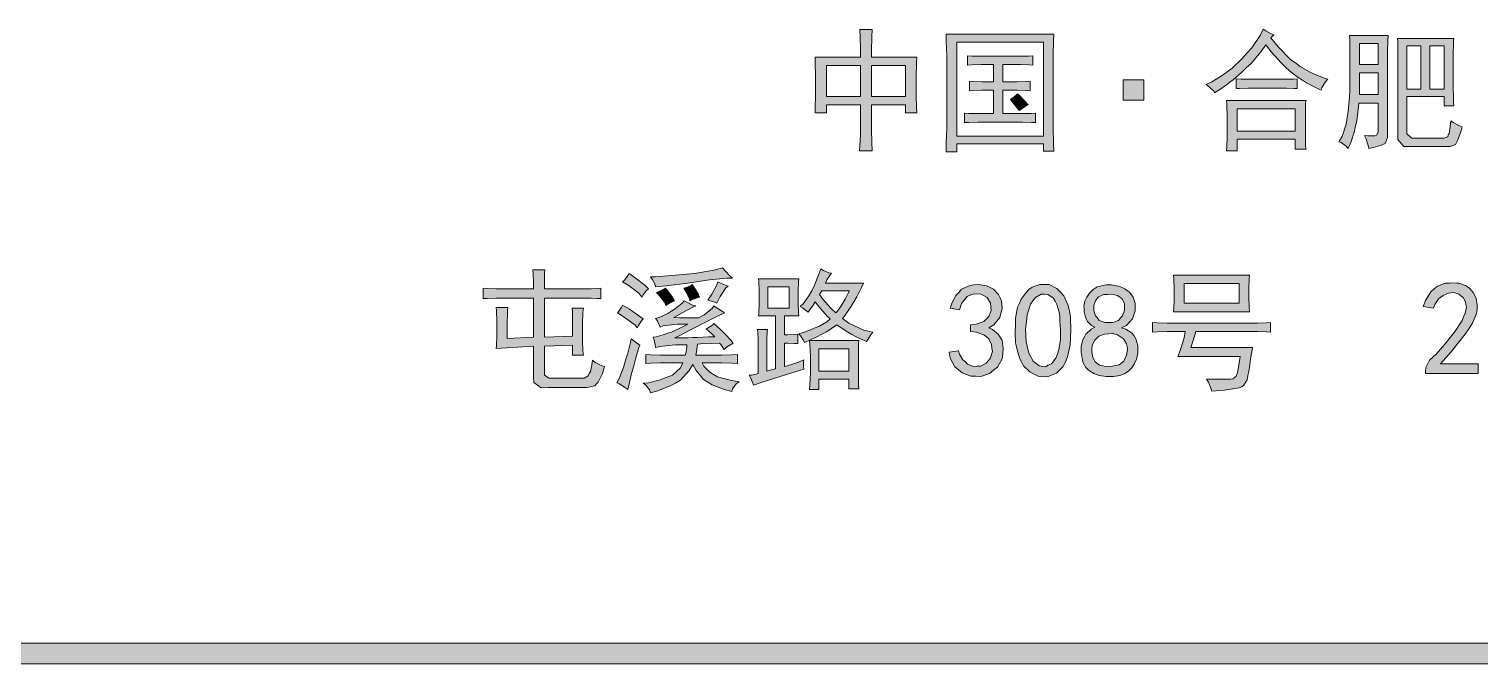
# Model space of a CAD drawing. Header units: millimetres. Extents: x 564 to 880, y 85 to 763.
# Drawn here: x 875.449 to 877.545, y 756.279 to 757.197 of the extents above; entities that cross this region are included whole.
import ezdxf

# ---------------------------------------------------------------- set-up
doc = ezdxf.new("R2010")
doc.units = ezdxf.units.MM

msp = doc.modelspace()

# ---------------------------------------------------------------- hatches: boundary and pattern name
h = msp.add_hatch(color=0)
h.paths.add_polyline_path([(876.6669, 757.1965), (876.6665, 757.1858), (876.6662, 757.1657), (876.6662, 757.1564), (876.7316, 757.1564), (876.7313, 757.1489), (876.7309, 757.1282), (876.7309, 757.1149), (876.7309, 757.102), (876.7313, 757.0827), (876.7316, 757.0763), (876.7152, 757.0763), (876.7152, 757.0877), (876.6662, 757.0877), (876.6662, 757.0552), (876.6662, 757.0509), (876.6665, 757.0337), (876.6669, 757.0212), (876.6486, 757.0212), (876.6493, 757.028), (876.6504, 757.0441), (876.6504, 757.053), (876.6504, 757.0877), (876.601, 757.0877), (876.601, 757.0763), (876.5846, 757.0763), (876.5849, 757.082), (876.5853, 757.1013), (876.5853, 757.1149), (876.5853, 757.1289), (876.5849, 757.1496), (876.5846, 757.1564), (876.6504, 757.1564), (876.6504, 757.1665), (876.6497, 757.1865), (876.6493, 757.1965)])
h.paths.add_polyline_path([(876.7152, 757.0999), (876.7152, 757.1443), (876.6662, 757.1443), (876.6662, 757.0999)])
h.paths.add_polyline_path([(876.6504, 757.0999), (876.6504, 757.1443), (876.601, 757.1443), (876.601, 757.0999)])
h = msp.add_hatch(color=0)
h.paths.add_polyline_path([(876.9295, 757.1897), (876.9291, 757.18), (876.9288, 757.1589), (876.9288, 757.1475), (876.9288, 757.0666), (876.9288, 757.0548), (876.9291, 757.0319), (876.9295, 757.0205), (876.9145, 757.0205), (876.9145, 757.0312), (876.7892, 757.0312), (876.7892, 757.0198), (876.7739, 757.0198), (876.7742, 757.0316), (876.7749, 757.0555), (876.7749, 757.0681), (876.7749, 757.1475), (876.7749, 757.1586), (876.7742, 757.1797), (876.7739, 757.1897)])
h.paths.add_polyline_path([(876.9145, 757.0423), (876.9145, 757.1783), (876.7892, 757.1783), (876.7892, 757.0423)])
h = msp.add_hatch(color=0)
h.dxf.hatch_style = 2
h.paths.add_polyline_path([(877.2433, 757.1843), (877.2544, 757.1711), (877.2719, 757.1529), (877.2787, 757.1482), (877.2855, 757.1432), (877.298, 757.1357), (877.3037, 757.1328), (877.3095, 757.1303), (877.3202, 757.126), (877.3256, 757.1246), (877.322, 757.1207), (877.317, 757.1128), (877.3159, 757.1088), (877.3084, 757.1121), (877.2948, 757.1196), (877.2887, 757.1232), (877.2826, 757.1271), (877.2705, 757.1364), (877.264, 757.1425), (877.2579, 757.1482), (877.2436, 757.1643), (877.2358, 757.1743), (877.2286, 757.1643), (877.2147, 757.1475), (877.2075, 757.141), (877.2007, 757.1343), (877.1885, 757.1239), (877.1839, 757.1203), (877.1789, 757.1164), (877.1678, 757.1088), (877.1617, 757.1049), (877.161, 757.1067), (877.1549, 757.1128), (877.1499, 757.1171), (877.1578, 757.121), (877.1728, 757.13), (877.1799, 757.1353), (877.1871, 757.1407), (877.2014, 757.1539), (877.2086, 757.1622), (877.2157, 757.17), (877.2275, 757.1876), (877.2322, 757.1972), (877.2361, 757.1944), (877.2436, 757.1904), (877.2472, 757.189)])
h = msp.add_hatch(color=0)
h.paths.add_polyline_path([(877.3785, 757.0434), (877.3832, 757.0427), (877.3907, 757.0427), (877.3932, 757.043), (877.3957, 757.0437), (877.3982, 757.048), (877.3982, 757.0523), (877.3982, 757.0899), (877.3703, 757.0899), (877.3692, 757.0809), (877.3671, 757.0645), (877.3656, 757.0573), (877.3642, 757.0498), (877.3588, 757.0334), (877.3549, 757.0244), (877.3517, 757.028), (877.3449, 757.033), (877.3413, 757.0341), (877.346, 757.0419), (877.352, 757.0595), (877.3535, 757.0688), (877.3549, 757.0784), (877.3567, 757.0981), (877.3571, 757.1088), (877.3571, 757.1196), (877.3574, 757.1418), (877.3574, 757.1532), (877.3574, 757.165), (877.3571, 757.1826), (877.3567, 757.1879), (877.4125, 757.1879), (877.4122, 757.1804), (877.4118, 757.1657), (877.4118, 757.1586), (877.4118, 757.047), (877.4118, 757.0402), (877.4082, 757.0319), (877.405, 757.0305), (877.4014, 757.0287), (877.3914, 757.0258), (877.3846, 757.0244), (877.3835, 757.0287), (877.3807, 757.0384)])
h.paths.add_polyline_path([(877.3982, 757.1028), (877.3982, 757.1339), (877.371, 757.1339), (877.371, 757.1028)])
h.paths.add_polyline_path([(877.3982, 757.1457), (877.3982, 757.1761), (877.371, 757.1761), (877.371, 757.1457)])
h = msp.add_hatch(color=0)
h.paths.add_polyline_path([(877.5073, 757.1836), (877.507, 757.18), (877.5066, 757.1571), (877.5066, 757.1375), (877.5066, 757.1178), (877.507, 757.0924), (877.5073, 757.0863), (877.4937, 757.0863), (877.4937, 757.0999), (877.4397, 757.0999), (877.4397, 757.0523), (877.4397, 757.0459), (877.4469, 757.0394), (877.454, 757.0394), (877.4894, 757.0394), (877.4934, 757.0394), (877.4987, 757.0416), (877.4995, 757.0441), (877.5005, 757.0462), (877.5023, 757.0563), (877.503, 757.0645), (877.5066, 757.062), (877.5148, 757.058), (877.5195, 757.0559), (877.517, 757.0473), (877.5127, 757.0359), (877.5113, 757.033), (877.5098, 757.0301), (877.502, 757.0273), (877.4955, 757.0273), (877.444, 757.0273), (877.4354, 757.0273), (877.4268, 757.0376), (877.4268, 757.0477), (877.4268, 757.1618), (877.4268, 757.1682), (877.4265, 757.179), (877.4261, 757.1836)])
h.paths.add_polyline_path([(877.4937, 757.1103), (877.4937, 757.1729), (877.4726, 757.1729), (877.4726, 757.1103)])
h.paths.add_polyline_path([(877.4597, 757.1103), (877.4597, 757.1729), (877.4397, 757.1729), (877.4397, 757.1103)])
h = msp.add_hatch(color=0)
h.dxf.hatch_style = 2
h.paths.add_polyline_path([(876.8751, 757.1579), (876.8808, 757.1579), (876.893, 757.1582), (876.8994, 757.1586), (876.8994, 757.145), (876.8937, 757.1453), (876.8816, 757.1457), (876.8751, 757.1457), (876.8561, 757.1457), (876.8561, 757.121), (876.8697, 757.121), (876.8765, 757.121), (876.8894, 757.1214), (876.8955, 757.1217), (876.8955, 757.1081), (876.8894, 757.1085), (876.8765, 757.1088), (876.8697, 757.1088), (876.8561, 757.1088), (876.8561, 757.0749), (876.8773, 757.0749), (876.8841, 757.0749), (876.8969, 757.0752), (876.903, 757.0756), (876.903, 757.062), (876.8973, 757.0623), (876.8844, 757.0627), (876.8773, 757.0627), (876.8261, 757.0627), (876.8197, 757.0627), (876.8068, 757.0623), (876.8003, 757.062), (876.8003, 757.0756), (876.8068, 757.0752), (876.8197, 757.0749), (876.8261, 757.0749), (876.8426, 757.0749), (876.8426, 757.1088), (876.8322, 757.1088), (876.8257, 757.1088), (876.8136, 757.1085), (876.8078, 757.1081), (876.8078, 757.1217), (876.8136, 757.1214), (876.8257, 757.121), (876.8322, 757.121), (876.8426, 757.121), (876.8426, 757.1457), (876.8315, 757.1457), (876.8247, 757.1457), (876.8114, 757.1453), (876.805, 757.145), (876.805, 757.1586), (876.8114, 757.1582), (876.8247, 757.1579), (876.8315, 757.1579)])
h = msp.add_hatch(color=0)
h.dxf.hatch_style = 2
h.paths.add_polyline_path([(877.0297, 757.1239), (877.0594, 757.1239), (877.0594, 757.0945), (877.0297, 757.0945)])
h = msp.add_hatch(color=0)
h.dxf.hatch_style = 2
h.paths.add_polyline_path([(877.2601, 757.1246), (877.2658, 757.1246), (877.2765, 757.1249), (877.2812, 757.1253), (877.2812, 757.111), (877.2762, 757.1114), (877.2658, 757.1117), (877.2608, 757.1117), (877.2186, 757.1117), (877.2104, 757.1117), (877.1978, 757.1114), (877.1928, 757.111), (877.1928, 757.1253), (877.2, 757.1249), (877.2129, 757.1246), (877.2186, 757.1246)])
h = msp.add_hatch(color=0)
h.dxf.hatch_style = 2
h.paths.add_polyline_path([(876.8773, 757.1035), (876.8794, 757.1017), (876.8869, 757.0938), (876.8926, 757.0877), (876.8887, 757.0856), (876.8823, 757.0813), (876.8798, 757.0795), (876.8787, 757.0809), (876.8723, 757.0888), (876.8669, 757.0953), (876.8697, 757.0974), (876.8751, 757.1017)])
h = msp.add_hatch(color=0)
h.paths.add_polyline_path([(877.2941, 757.0938), (877.2934, 757.0899), (877.293, 757.0727), (877.293, 757.0591), (877.293, 757.0455), (877.2934, 757.0276), (877.2941, 757.0237), (877.278, 757.0237), (877.278, 757.038), (877.1943, 757.038), (877.1943, 757.0212), (877.1792, 757.0212), (877.1796, 757.0258), (877.1799, 757.043), (877.1799, 757.0559), (877.1799, 757.0691), (877.1796, 757.0881), (877.1792, 757.0938)])
h.paths.add_polyline_path([(877.278, 757.0498), (877.278, 757.0817), (877.1943, 757.0817), (877.1943, 757.0498)])
h = msp.add_hatch(color=0)
h.dxf.hatch_style = 2
h.paths.add_polyline_path([(876.4651, 756.8369), (876.4565, 756.8369), (876.4322, 756.8348), (876.4164, 756.8323), (876.4007, 756.8301), (876.3696, 756.8262), (876.3542, 756.8248), (876.3531, 756.8287), (876.3495, 756.8359), (876.3467, 756.8391), (876.3538, 756.8391), (876.3774, 756.8409), (876.3939, 756.8423), (876.4103, 756.8437), (876.4386, 756.8487), (876.4508, 756.852), (876.4547, 756.8477), (876.4619, 756.8398)])
h = msp.add_hatch(color=0)
h.paths.add_polyline_path([(876.6086, 756.8444), (876.6064, 756.8419), (876.6018, 756.8348), (876.5996, 756.8301), (876.6547, 756.8301), (876.6519, 756.8237), (876.6451, 756.8101), (876.6408, 756.8029), (876.6361, 756.7958), (876.6282, 756.7836), (876.6243, 756.779), (876.6332, 756.7722), (876.6551, 756.7622), (876.6683, 756.7593), (876.6651, 756.7554), (876.6608, 756.7486), (876.659, 756.7457), (876.6547, 756.7475), (876.644, 756.7525), (876.6379, 756.7557), (876.6318, 756.7589), (876.6211, 756.7661), (876.6161, 756.7697), (876.6111, 756.7661), (876.6003, 756.7593), (876.5946, 756.7561), (876.5889, 756.7532), (876.576, 756.7471), (876.5692, 756.7443), (876.5678, 756.7475), (876.5638, 756.7539), (876.561, 756.7568), (876.566, 756.7582), (876.5771, 756.7618), (876.5835, 756.7647), (876.59, 756.7672), (876.6014, 756.774), (876.6064, 756.7783), (876.6025, 756.7818), (876.5917, 756.7944), (876.5846, 756.8029), (876.5817, 756.7983), (876.5767, 756.7908), (876.5746, 756.7879), (876.5724, 756.7901), (876.5667, 756.7944), (876.5631, 756.7961), (876.5674, 756.8001), (876.5756, 756.8115), (876.5799, 756.819), (876.5839, 756.8269), (876.5903, 756.8427), (876.5928, 756.8505), (876.5968, 756.848), (876.6046, 756.8448)])
h.paths.add_polyline_path([(876.591, 756.8137), (876.5957, 756.8069), (876.6075, 756.7936), (876.6146, 756.7872), (876.6168, 756.7893), (876.6222, 756.7969), (876.625, 756.8019), (876.6282, 756.8069), (876.6325, 756.8155), (876.6343, 756.8187), (876.5942, 756.8187)])
h = msp.add_hatch(color=0)
h.dxf.hatch_style = 2
h.paths.add_polyline_path([(876.1778, 756.8219), (876.1778, 756.8305), (876.1774, 756.8441), (876.1771, 756.8491), (876.1942, 756.8491), (876.1939, 756.8444), (876.1935, 756.8308), (876.1935, 756.8219), (876.2583, 756.8219), (876.2612, 756.8219), (876.2694, 756.8223), (876.2751, 756.8226), (876.2751, 756.8076), (876.2694, 756.8079), (876.2612, 756.8083), (876.2583, 756.8083), (876.1935, 756.8083), (876.1935, 756.7518), (876.2343, 756.7532), (876.2343, 756.7672), (876.234, 756.7876), (876.2336, 756.794), (876.2501, 756.794), (876.2493, 756.7879), (876.2486, 756.7704), (876.2486, 756.7593), (876.2486, 756.7478), (876.2493, 756.7314), (876.2501, 756.726), (876.2343, 756.726), (876.2343, 756.7403), (876.1935, 756.7389), (876.1935, 756.7017), (876.1935, 756.697), (876.2003, 756.6924), (876.2071, 756.6927), (876.2472, 756.6927), (876.2511, 756.6927), (876.2569, 756.696), (876.2583, 756.6992), (876.2601, 756.7024), (876.2622, 756.7121), (876.2629, 756.7185), (876.2669, 756.7153), (876.2755, 756.711), (876.2805, 756.7096), (876.2773, 756.6992), (876.2715, 756.6867), (876.269, 756.6842), (876.2665, 756.6817), (876.2547, 756.6791), (876.2458, 756.6791), (876.1996, 756.6791), (876.1889, 756.6788), (876.1781, 756.6863), (876.1778, 756.6942), (876.1778, 756.7389), (876.1241, 756.7357), (876.1245, 756.74), (876.1248, 756.7543), (876.1248, 756.7647), (876.1248, 756.775), (876.1245, 756.7901), (876.1241, 756.7947), (876.1406, 756.7947), (876.1402, 756.7901), (876.1399, 756.7679), (876.1399, 756.75), (876.1778, 756.7518), (876.1778, 756.8083), (876.1309, 756.8083), (876.1241, 756.8083), (876.1112, 756.8079), (876.1052, 756.8076), (876.1052, 756.8226), (876.1112, 756.8223), (876.1241, 756.8219), (876.1309, 756.8219)])
h = msp.add_hatch(color=0)
h.dxf.hatch_style = 2
h.paths.add_polyline_path([(876.3159, 756.8437), (876.3248, 756.8376), (876.3388, 756.8269), (876.3438, 756.8219), (876.3406, 756.8187), (876.3363, 756.813), (876.3345, 756.8097), (876.3298, 756.8155), (876.3159, 756.8262), (876.3066, 756.8316), (876.3098, 756.8348), (876.3141, 756.8409)])
h = msp.add_hatch(color=0)
h.dxf.hatch_style = 2
h.paths.add_polyline_path([(876.459, 756.8255), (876.4558, 756.823), (876.4476, 756.8105), (876.4425, 756.8008), (876.4397, 756.8022), (876.4332, 756.8044), (876.4297, 756.8051), (876.4354, 756.814), (876.4425, 756.8273), (876.444, 756.8316), (876.4479, 756.8298), (876.4554, 756.8269)])
h = msp.add_hatch(color=0)
h.paths.add_polyline_path([(876.5685, 756.7056), (876.5434, 756.6981), (876.5066, 756.6863), (876.4955, 756.6824), (876.4948, 756.6852), (876.4916, 756.6924), (876.4894, 756.6967), (876.493, 756.697), (876.4994, 756.6985), (876.5023, 756.6995), (876.5023, 756.7471), (876.5023, 756.75), (876.5019, 756.7582), (876.5016, 756.7629), (876.5159, 756.7629), (876.5155, 756.7596), (876.5148, 756.7496), (876.5148, 756.7432), (876.5148, 756.7028), (876.5177, 756.7035), (876.5241, 756.7053), (876.5277, 756.7063), (876.5277, 756.7825), (876.503, 756.7825), (876.5034, 756.7865), (876.5037, 756.7997), (876.5037, 756.809), (876.5037, 756.8187), (876.5034, 756.8323), (876.503, 756.8362), (876.561, 756.8362), (876.5606, 756.8319), (876.5603, 756.8183), (876.5603, 756.809), (876.5603, 756.8001), (876.5606, 756.7868), (876.561, 756.7825), (876.5406, 756.7825), (876.5406, 756.7554), (876.5452, 756.7554), (876.5545, 756.7557), (876.5595, 756.7561), (876.5595, 756.7425), (876.5545, 756.7428), (876.5452, 756.7432), (876.5406, 756.7432), (876.5406, 756.7096), (876.5442, 756.7103), (876.5581, 756.7149), (876.5685, 756.7192), (876.5681, 756.7164), (876.5681, 756.7096)])
h.paths.add_polyline_path([(876.5474, 756.794), (876.5474, 756.8248), (876.5166, 756.8248), (876.5166, 756.794)])
h = msp.add_hatch(color=0)
h.paths.add_polyline_path([(877.2121, 756.8416), (877.2118, 756.8359), (877.2114, 756.823), (877.2114, 756.8158), (877.2114, 756.8087), (877.2118, 756.7951), (877.2121, 756.7886), (877.1027, 756.7886), (877.103, 756.794), (877.1034, 756.8065), (877.1034, 756.8137), (877.1034, 756.8212), (877.103, 756.8351), (877.1027, 756.8416)])
h.paths.add_polyline_path([(877.1971, 756.8008), (877.1971, 756.8294), (877.118, 756.8294), (877.118, 756.8008)])
h = msp.add_hatch(color=0)
h.dxf.hatch_style = 2
h.paths.add_polyline_path([(877.4665, 756.7024), (877.4669, 756.7081), (877.4723, 756.7185), (877.4769, 756.7228), (877.4819, 756.7274), (877.4944, 756.7418), (877.502, 756.7514), (877.5095, 756.7607), (877.5195, 756.7757), (877.5216, 756.7811), (877.5238, 756.7865), (877.5256, 756.7954), (877.5249, 756.799), (877.5245, 756.8029), (877.5209, 756.809), (877.5177, 756.8115), (877.5148, 756.814), (877.5077, 756.8162), (877.5037, 756.8158), (877.4998, 756.8155), (877.4923, 756.8122), (877.4887, 756.8097), (877.4851, 756.8072), (877.4798, 756.799), (877.478, 756.794), (877.4633, 756.7961), (877.4665, 756.8047), (877.4744, 756.8176), (877.4791, 756.8215), (877.4837, 756.8255), (877.4948, 756.8298), (877.5012, 756.8301), (877.5048, 756.8305), (877.5116, 756.8301), (877.5148, 756.8298), (877.5177, 756.8291), (877.5241, 756.8266), (877.5274, 756.8244), (877.5306, 756.8223), (877.5356, 756.8162), (877.5377, 756.8119), (877.5399, 756.8079), (877.5413, 756.7979), (877.541, 756.7918), (877.5402, 756.7861), (877.5345, 756.7722), (877.5291, 756.7639), (877.5238, 756.7561), (877.5034, 756.7307), (877.4884, 756.7131), (877.5427, 756.7131), (877.5427, 756.6995), (877.4665, 756.6995)])
h = msp.add_hatch(color=0)
h.dxf.hatch_style = 2
h.paths.add_polyline_path([(876.3685, 756.8226), (876.3728, 756.8176), (876.3792, 756.8087), (876.3814, 756.8044), (876.3781, 756.8029), (876.3721, 756.7997), (876.3692, 756.7976), (876.3681, 756.8008), (876.3613, 756.8101), (876.3556, 756.8165), (876.3595, 756.818), (876.366, 756.8212)])
h = msp.add_hatch(color=0)
h.dxf.hatch_style = 2
h.paths.add_polyline_path([(876.4071, 756.828), (876.4111, 756.8223), (876.4164, 756.8133), (876.4175, 756.8097), (876.4143, 756.8087), (876.4075, 756.8062), (876.4039, 756.8044), (876.4032, 756.8072), (876.3989, 756.8162), (876.395, 756.8226), (876.3985, 756.8237), (876.4046, 756.8262)])
h = msp.add_hatch(color=0)
h.dxf.hatch_style = 2
h.paths.add_polyline_path([(876.7785, 756.73), (876.7917, 756.7321), (876.7935, 756.7271), (876.7982, 756.7189), (876.8018, 756.716), (876.805, 756.7128), (876.8136, 756.7096), (876.8186, 756.7099), (876.8239, 756.7099), (876.8318, 756.7142), (876.835, 756.7181), (876.8379, 756.7221), (876.8408, 756.731), (876.84, 756.736), (876.8397, 756.7414), (876.8358, 756.7493), (876.8322, 756.7521), (876.8286, 756.755), (876.8172, 756.7589), (876.8093, 756.76), (876.8093, 756.7697), (876.8172, 756.7704), (876.8286, 756.7747), (876.8322, 756.7783), (876.8358, 756.7815), (876.839, 756.7904), (876.8386, 756.7958), (876.8383, 756.8012), (876.8333, 756.8094), (876.829, 756.8115), (876.8243, 756.814), (876.8146, 756.8147), (876.8096, 756.813), (876.8046, 756.8108), (876.7964, 756.8004), (876.7935, 756.7915), (876.7799, 756.794), (876.7821, 756.8008), (876.7882, 756.8119), (876.7925, 756.8165), (876.7964, 756.8212), (876.8071, 756.8262), (876.8139, 756.8273), (876.8207, 756.828), (876.8325, 756.8262), (876.8375, 756.8237), (876.8426, 756.8212), (876.8497, 756.8137), (876.8519, 756.8087), (876.854, 756.8037), (876.8547, 756.7926), (876.8529, 756.7865), (876.8515, 756.7804), (876.8429, 756.7697), (876.8358, 756.7654), (876.8411, 756.7629), (876.849, 756.7561), (876.8519, 756.7518), (876.8547, 756.7471), (876.8565, 756.7353), (876.8558, 756.7278), (876.8547, 756.7206), (876.8483, 756.7085), (876.8426, 756.7042), (876.8368, 756.6995), (876.8239, 756.6952), (876.8168, 756.6956), (876.8096, 756.6956), (876.7971, 756.7003), (876.7917, 756.7045), (876.7867, 756.7088), (876.7799, 756.7214)])
h = msp.add_hatch(color=0)
h.paths.add_polyline_path([(876.874, 756.7693), (876.8744, 756.7793), (876.8773, 756.7951), (876.8798, 756.8012), (876.8823, 756.8069), (876.8894, 756.8165), (876.8937, 756.8205), (876.8984, 756.824), (876.9095, 756.828), (876.9159, 756.828), (876.9227, 756.828), (876.9341, 756.8223), (876.9392, 756.8169), (876.9438, 756.8115), (876.9502, 756.7976), (876.952, 756.7893), (876.9535, 756.7811), (876.9542, 756.7622), (876.9538, 756.7514), (876.9531, 756.7407), (876.9495, 756.7232), (876.9463, 756.7164), (876.9431, 756.7096), (876.9334, 756.6999), (876.927, 756.6974), (876.9206, 756.6945), (876.9077, 756.6952), (876.9012, 756.6985), (876.8948, 756.7017), (876.8858, 756.7103), (876.8833, 756.7153), (876.8805, 756.7206), (876.8769, 756.7317), (876.8758, 756.7378), (876.8744, 756.7435), (876.8737, 756.7593)])
h.paths.add_polyline_path([(876.8901, 756.774), (876.8887, 756.7636), (876.8898, 756.745), (876.8916, 756.7371), (876.8934, 756.7289), (876.8998, 756.7174), (876.9041, 756.7139), (876.9084, 756.7106), (876.9173, 756.7092), (876.9216, 756.7113), (876.9263, 756.7135), (876.9327, 756.7217), (876.9349, 756.7278), (876.937, 756.7342), (876.9392, 756.7478), (876.9392, 756.755), (876.9392, 756.7625), (876.9384, 756.7757), (876.9381, 756.7818), (876.9374, 756.7879), (876.9338, 756.799), (876.9313, 756.8037), (876.9284, 756.8087), (876.9209, 756.8137), (876.9159, 756.814), (876.9112, 756.814), (876.903, 756.8094), (876.8994, 756.8044), (876.8959, 756.7997), (876.8912, 756.7843)])
h = msp.add_hatch(color=0)
h.paths.add_polyline_path([(876.9692, 756.7342), (876.9692, 756.7389), (876.9714, 756.7478), (876.9739, 756.7521), (876.976, 756.7564), (876.9835, 756.7632), (876.9889, 756.7661), (876.9842, 756.7686), (876.9782, 756.7743), (876.9767, 756.7775), (876.9753, 756.7808), (876.9735, 756.7883), (876.9735, 756.7926), (876.9731, 756.7965), (876.9742, 756.8037), (876.9757, 756.8069), (876.9771, 756.8097), (876.981, 756.8155), (876.9835, 756.818), (876.9864, 756.8208), (876.9921, 756.8244), (876.9953, 756.8251), (876.9985, 756.8262), (877.0053, 756.8273), (877.0093, 756.8273), (877.0129, 756.8273), (877.0197, 756.8262), (877.0229, 756.8255), (877.0257, 756.8248), (877.0322, 756.8215), (877.0358, 756.819), (877.039, 756.8169), (877.044, 756.8097), (877.0454, 756.8051), (877.0469, 756.8008), (877.0469, 756.7901), (877.0451, 756.784), (877.0433, 756.7783), (877.0347, 756.7686), (877.0272, 756.7654), (877.0336, 756.7632), (877.0429, 756.7575), (877.0454, 756.7536), (877.0479, 756.7496), (877.0508, 756.74), (877.0508, 756.7342), (877.0508, 756.7285), (877.049, 756.7196), (877.0472, 756.7164), (877.0458, 756.7128), (877.0418, 756.7071), (877.0397, 756.7049), (877.0375, 756.7028), (877.0322, 756.6992), (877.0286, 756.6978), (877.025, 756.6963), (877.0157, 756.6952), (877.0104, 756.6952), (877.005, 756.6952), (876.9953, 756.6963), (876.9914, 756.6978), (876.9875, 756.6992), (876.981, 756.7031), (876.9782, 756.7056), (876.9757, 756.7081), (876.9721, 756.7146), (876.971, 756.7181), (876.9703, 756.7217), (876.9692, 756.73)])
h.paths.add_polyline_path([(876.9846, 756.735), (876.9846, 756.7307), (876.986, 756.7224), (876.9878, 756.7192), (876.9892, 756.716), (876.9957, 756.7113), (877.0003, 756.7106), (877.0046, 756.7096), (877.0143, 756.7099), (877.0189, 756.711), (877.024, 756.7121), (877.0307, 756.7174), (877.0325, 756.7214), (877.0347, 756.7257), (877.0358, 756.7339), (877.0354, 756.7382), (877.0347, 756.7421), (877.03, 756.7493), (877.0257, 756.7521), (877.0218, 756.755), (877.0125, 756.7575), (877.0079, 756.7568), (877.0028, 756.7564), (876.9946, 756.7532), (876.9914, 756.75), (876.9882, 756.7471), (876.985, 756.7396)])
h.paths.add_polyline_path([(876.9875, 756.794), (876.9875, 756.7901), (876.99, 756.7829), (876.9925, 756.7797), (876.9953, 756.7761), (877.0036, 756.7729), (877.0093, 756.7729), (877.015, 756.7729), (877.0232, 756.7761), (877.0261, 756.7797), (877.029, 756.7829), (877.0318, 756.7911), (877.0315, 756.7958), (877.0315, 756.8004), (877.0279, 756.8076), (877.0247, 756.8097), (877.0214, 756.8119), (877.0129, 756.814), (877.0075, 756.8137), (877.0018, 756.8133), (876.9943, 756.8101), (876.9918, 756.8072), (876.9896, 756.8044), (876.9875, 756.7976)])
h = msp.add_hatch(color=0)
h.dxf.hatch_style = 2
h.paths.add_polyline_path([(876.3066, 756.7983), (876.3166, 756.7922), (876.3313, 756.7818), (876.3363, 756.7783), (876.3334, 756.775), (876.3295, 756.7686), (876.3277, 756.7654), (876.3248, 756.769), (876.3105, 756.78), (876.2991, 756.7872), (876.3012, 756.7893), (876.3048, 756.7951)])
h = msp.add_hatch(color=0)
h.dxf.hatch_style = 2
h.paths.add_polyline_path([(876.3957, 756.8044), (876.3993, 756.8022), (876.4075, 756.7983), (876.4125, 756.7969), (876.4082, 756.7954), (876.3925, 756.7872), (876.3807, 756.7804), (876.3892, 756.78), (876.4071, 756.7797), (876.4161, 756.7797), (876.4243, 756.7843), (876.4358, 756.7933), (876.4386, 756.7969), (876.4418, 756.7947), (876.4493, 756.7897), (876.454, 756.7872), (876.4429, 756.7818), (876.4225, 756.7718), (876.4132, 756.7668), (876.4035, 756.7618), (876.3882, 756.7539), (876.3821, 756.7511), (876.3878, 756.7511), (876.4007, 756.7511), (876.4078, 756.7514), (876.415, 756.7514), (876.4307, 756.7521), (876.4397, 756.7525), (876.4365, 756.7557), (876.4304, 756.7614), (876.4275, 756.7636), (876.4307, 756.7657), (876.4365, 756.7693), (876.4386, 756.7715), (876.4422, 756.7682), (876.449, 756.7618), (876.4522, 756.7586), (876.4558, 756.755), (876.4629, 756.7475), (876.4665, 756.7432), (876.4637, 756.7418), (876.4569, 756.7375), (876.4533, 756.7342), (876.4515, 756.7371), (876.4483, 756.7414), (876.4465, 756.7432), (876.435, 756.7428), (876.4193, 756.7421), (876.4146, 756.7418), (876.4143, 756.7385), (876.4132, 756.7307), (876.4125, 756.726), (876.4433, 756.726), (876.4497, 756.726), (876.4644, 756.7264), (876.4726, 756.7267), (876.4726, 756.7139), (876.4647, 756.7142), (876.4501, 756.7146), (876.4433, 756.7146), (876.4214, 756.7146), (876.4239, 756.7099), (876.4325, 756.7013), (876.4379, 756.6981), (876.4436, 756.6945), (876.4622, 756.6895), (876.4751, 756.6874), (876.4708, 756.6842), (876.4654, 756.677), (876.4644, 756.6731), (876.4533, 756.6763), (876.4358, 756.6831), (876.4297, 756.6867), (876.4236, 756.6906), (876.4129, 756.7035), (876.4078, 756.7124), (876.4028, 756.7035), (876.3903, 756.6899), (876.3828, 756.6856), (876.3753, 756.6813), (876.3574, 756.6745), (876.3467, 756.6716), (876.3452, 756.6759), (876.3399, 756.6827), (876.3363, 756.6852), (876.3442, 756.6859), (876.361, 756.6902), (876.3696, 756.6935), (876.3785, 756.697), (876.3903, 756.7074), (876.3935, 756.7146), (876.3671, 756.7146), (876.3603, 756.7146), (876.3467, 756.7142), (876.3399, 756.7139), (876.3399, 756.7267), (876.3467, 756.7264), (876.3603, 756.726), (876.3671, 756.726), (876.3971, 756.726), (876.3982, 756.7303), (876.3993, 756.7378), (876.3996, 756.741), (876.3939, 756.741), (876.3832, 756.7407), (876.3781, 756.7403), (876.3728, 756.74), (876.361, 756.7382), (876.3542, 756.7367), (876.3538, 756.7407), (876.352, 756.7482), (876.3506, 756.7518), (876.3549, 756.7525), (876.3653, 756.7554), (876.3713, 756.7575), (876.3771, 756.7593), (876.3921, 756.7661), (876.401, 756.7704), (876.3853, 756.7704), (876.3653, 756.7682), (876.361, 756.7661), (876.3595, 756.7697), (876.3563, 756.7761), (876.3542, 756.779), (876.3603, 756.7808), (876.3721, 756.7861), (876.3778, 756.7897), (876.3832, 756.7933), (876.3925, 756.8008)])
h = msp.add_hatch(color=0)
h.dxf.hatch_style = 2
h.paths.add_polyline_path([(877.2168, 756.7722), (877.224, 756.7722), (877.2368, 756.7725), (877.2426, 756.7729), (877.2426, 756.7593), (877.2368, 756.7596), (877.224, 756.76), (877.2168, 756.76), (877.1345, 756.76), (877.1331, 756.7546), (877.1295, 756.7428), (877.1277, 756.7367), (877.2168, 756.7367), (877.2157, 756.7307), (877.2139, 756.7203), (877.2132, 756.7164), (877.2129, 756.7121), (877.2111, 756.702), (877.21, 756.6963), (877.2089, 756.6902), (877.2043, 756.6824), (877.2011, 756.6802), (877.1975, 756.6784), (877.176, 756.6752), (877.1578, 756.6738), (877.1563, 756.6781), (877.1528, 756.6867), (877.1503, 756.6913), (877.1638, 756.691), (877.181, 756.691), (877.1846, 756.6913), (877.1882, 756.6917), (877.1928, 756.6956), (877.1943, 756.6992), (877.1953, 756.7028), (877.1975, 756.7149), (877.1986, 756.7239), (877.1087, 756.7239), (877.1123, 756.7328), (877.1177, 756.7511), (877.1195, 756.76), (877.1012, 756.76), (877.0934, 756.76), (877.0787, 756.7596), (877.0719, 756.7593), (877.0719, 756.7729), (877.0787, 756.7725), (877.0934, 756.7722), (877.1012, 756.7722)])
h = msp.add_hatch(color=0)
h.dxf.hatch_style = 2
h.paths.add_polyline_path([(876.3316, 756.7403), (876.3302, 756.7371), (876.3256, 756.7221), (876.3227, 756.7106), (876.3195, 756.6992), (876.3155, 756.682), (876.3141, 756.6763), (876.3098, 756.6791), (876.3019, 756.6842), (876.2984, 756.6859), (876.3016, 756.692), (876.3077, 756.7081), (876.3109, 756.7185), (876.3141, 756.7285), (876.318, 756.7443), (876.3188, 756.7493), (876.3223, 756.7468), (876.3288, 756.7421)])
h = msp.add_hatch(color=0)
h.paths.add_polyline_path([(876.6479, 756.7471), (876.6476, 756.7421), (876.6472, 756.7249), (876.6472, 756.7124), (876.6472, 756.7003), (876.6476, 756.6827), (876.6479, 756.677), (876.6336, 756.677), (876.6336, 756.6913), (876.5903, 756.6913), (876.5903, 756.6763), (876.5767, 756.6763), (876.5771, 756.6827), (876.5778, 756.7006), (876.5778, 756.7124), (876.5778, 756.7246), (876.5771, 756.7418), (876.5767, 756.7471)])
h.paths.add_polyline_path([(876.6336, 756.7028), (876.6336, 756.735), (876.5903, 756.735), (876.5903, 756.7028)])
h = msp.add_hatch(color=0)
h.dxf.hatch_style = 2
h.paths.add_polyline_path([(878.8734, 756.3096), (878.8734, 756.2795), (875.3864, 756.2795), (875.3864, 756.3096)])

# ---------------------------------------------------------------- linework, layer by layer
at = {"color": 0, "lineweight": 0}
for points in [[(876.6669, 757.1965), (876.6665, 757.1858), (876.6662, 757.1657), (876.6662, 757.1564), (876.7316, 757.1564), (876.7313, 757.1489), (876.7309, 757.1282), (876.7309, 757.1149), (876.7309, 757.102), (876.7313, 757.0827), (876.7316, 757.0763), (876.7152, 757.0763), (876.7152, 757.0877), (876.6662, 757.0877), (876.6662, 757.0552), (876.6662, 757.0509), (876.6665, 757.0337), (876.6669, 757.0212), (876.6486, 757.0212), (876.6493, 757.028), (876.6504, 757.0441), (876.6504, 757.053), (876.6504, 757.0877), (876.601, 757.0877), (876.601, 757.0763), (876.5846, 757.0763), (876.5849, 757.082), (876.5853, 757.1013), (876.5853, 757.1149), (876.5853, 757.1289), (876.5849, 757.1496), (876.5846, 757.1564), (876.6504, 757.1564), (876.6504, 757.1665), (876.6497, 757.1865), (876.6493, 757.1965)], [(876.9295, 757.1897), (876.9291, 757.18), (876.9288, 757.1589), (876.9288, 757.1475), (876.9288, 757.0666), (876.9288, 757.0548), (876.9291, 757.0319), (876.9295, 757.0205), (876.9145, 757.0205), (876.9145, 757.0312), (876.7892, 757.0312), (876.7892, 757.0198), (876.7739, 757.0198), (876.7742, 757.0316), (876.7749, 757.0555), (876.7749, 757.0681), (876.7749, 757.1475), (876.7749, 757.1586), (876.7742, 757.1797), (876.7739, 757.1897)], [(877.2433, 757.1843), (877.2544, 757.1711), (877.2719, 757.1529), (877.2787, 757.1482), (877.2855, 757.1432), (877.298, 757.1357), (877.3037, 757.1328), (877.3095, 757.1303), (877.3202, 757.126), (877.3256, 757.1246), (877.322, 757.1207), (877.317, 757.1128), (877.3159, 757.1088), (877.3084, 757.1121), (877.2948, 757.1196), (877.2887, 757.1232), (877.2826, 757.1271), (877.2705, 757.1364), (877.264, 757.1425), (877.2579, 757.1482), (877.2436, 757.1643), (877.2358, 757.1743), (877.2286, 757.1643), (877.2147, 757.1475), (877.2075, 757.141), (877.2007, 757.1343), (877.1885, 757.1239), (877.1839, 757.1203), (877.1789, 757.1164), (877.1678, 757.1088), (877.1617, 757.1049), (877.161, 757.1067), (877.1549, 757.1128), (877.1499, 757.1171), (877.1578, 757.121), (877.1728, 757.13), (877.1799, 757.1353), (877.1871, 757.1407), (877.2014, 757.1539), (877.2086, 757.1622), (877.2157, 757.17), (877.2275, 757.1876), (877.2322, 757.1972), (877.2361, 757.1944), (877.2436, 757.1904), (877.2472, 757.189)], [(877.3785, 757.0434), (877.3832, 757.0427), (877.3907, 757.0427), (877.3932, 757.043), (877.3957, 757.0437), (877.3982, 757.048), (877.3982, 757.0523), (877.3982, 757.0899), (877.3703, 757.0899), (877.3692, 757.0809), (877.3671, 757.0645), (877.3656, 757.0573), (877.3642, 757.0498), (877.3588, 757.0334), (877.3549, 757.0244), (877.3517, 757.028), (877.3449, 757.033), (877.3413, 757.0341), (877.346, 757.0419), (877.352, 757.0595), (877.3535, 757.0688), (877.3549, 757.0784), (877.3567, 757.0981), (877.3571, 757.1088), (877.3571, 757.1196), (877.3574, 757.1418), (877.3574, 757.1532), (877.3574, 757.165), (877.3571, 757.1826), (877.3567, 757.1879), (877.4125, 757.1879), (877.4122, 757.1804), (877.4118, 757.1657), (877.4118, 757.1586), (877.4118, 757.047), (877.4118, 757.0402), (877.4082, 757.0319), (877.405, 757.0305), (877.4014, 757.0287), (877.3914, 757.0258), (877.3846, 757.0244), (877.3835, 757.0287), (877.3807, 757.0384)], [(876.9145, 757.0423), (876.9145, 757.1783), (876.7892, 757.1783), (876.7892, 757.0423)], [(877.3982, 757.1457), (877.3982, 757.1761), (877.371, 757.1761), (877.371, 757.1457)], [(877.5073, 757.1836), (877.507, 757.18), (877.5066, 757.1571), (877.5066, 757.1375), (877.5066, 757.1178), (877.507, 757.0924), (877.5073, 757.0863), (877.4937, 757.0863), (877.4937, 757.0999), (877.4397, 757.0999), (877.4397, 757.0523), (877.4397, 757.0459), (877.4469, 757.0394), (877.454, 757.0394), (877.4894, 757.0394), (877.4934, 757.0394), (877.4987, 757.0416), (877.4995, 757.0441), (877.5005, 757.0462), (877.5023, 757.0563), (877.503, 757.0645), (877.5066, 757.062), (877.5148, 757.058), (877.5195, 757.0559), (877.517, 757.0473), (877.5127, 757.0359), (877.5113, 757.033), (877.5098, 757.0301), (877.502, 757.0273), (877.4955, 757.0273), (877.444, 757.0273), (877.4354, 757.0273), (877.4268, 757.0376), (877.4268, 757.0477), (877.4268, 757.1618), (877.4268, 757.1682), (877.4265, 757.179), (877.4261, 757.1836)], [(877.4597, 757.1103), (877.4597, 757.1729), (877.4397, 757.1729), (877.4397, 757.1103)], [(877.4937, 757.1103), (877.4937, 757.1729), (877.4726, 757.1729), (877.4726, 757.1103)], [(876.6504, 757.0999), (876.6504, 757.1443), (876.601, 757.1443), (876.601, 757.0999)], [(876.7152, 757.0999), (876.7152, 757.1443), (876.6662, 757.1443), (876.6662, 757.0999)], [(876.8751, 757.1579), (876.8808, 757.1579), (876.893, 757.1582), (876.8994, 757.1586), (876.8994, 757.145), (876.8937, 757.1453), (876.8816, 757.1457), (876.8751, 757.1457), (876.8561, 757.1457), (876.8561, 757.121), (876.8697, 757.121), (876.8765, 757.121), (876.8894, 757.1214), (876.8955, 757.1217), (876.8955, 757.1081), (876.8894, 757.1085), (876.8765, 757.1088), (876.8697, 757.1088), (876.8561, 757.1088), (876.8561, 757.0749), (876.8773, 757.0749), (876.8841, 757.0749), (876.8969, 757.0752), (876.903, 757.0756), (876.903, 757.062), (876.8973, 757.0623), (876.8844, 757.0627), (876.8773, 757.0627), (876.8261, 757.0627), (876.8197, 757.0627), (876.8068, 757.0623), (876.8003, 757.062), (876.8003, 757.0756), (876.8068, 757.0752), (876.8197, 757.0749), (876.8261, 757.0749), (876.8426, 757.0749), (876.8426, 757.1088), (876.8322, 757.1088), (876.8257, 757.1088), (876.8136, 757.1085), (876.8078, 757.1081), (876.8078, 757.1217), (876.8136, 757.1214), (876.8257, 757.121), (876.8322, 757.121), (876.8426, 757.121), (876.8426, 757.1457), (876.8315, 757.1457), (876.8247, 757.1457), (876.8114, 757.1453), (876.805, 757.145), (876.805, 757.1586), (876.8114, 757.1582), (876.8247, 757.1579), (876.8315, 757.1579)], [(877.0297, 757.1239), (877.0594, 757.1239), (877.0594, 757.0945), (877.0297, 757.0945)], [(877.2601, 757.1246), (877.2658, 757.1246), (877.2765, 757.1249), (877.2812, 757.1253), (877.2812, 757.111), (877.2762, 757.1114), (877.2658, 757.1117), (877.2608, 757.1117), (877.2186, 757.1117), (877.2104, 757.1117), (877.1978, 757.1114), (877.1928, 757.111), (877.1928, 757.1253), (877.2, 757.1249), (877.2129, 757.1246), (877.2186, 757.1246)], [(877.3982, 757.1028), (877.3982, 757.1339), (877.371, 757.1339), (877.371, 757.1028)], [(876.8773, 757.1035), (876.8794, 757.1017), (876.8869, 757.0938), (876.8926, 757.0877), (876.8887, 757.0856), (876.8823, 757.0813), (876.8798, 757.0795), (876.8787, 757.0809), (876.8723, 757.0888), (876.8669, 757.0953), (876.8697, 757.0974), (876.8751, 757.1017)], [(877.2941, 757.0938), (877.2934, 757.0899), (877.293, 757.0727), (877.293, 757.0591), (877.293, 757.0455), (877.2934, 757.0276), (877.2941, 757.0237), (877.278, 757.0237), (877.278, 757.038), (877.1943, 757.038), (877.1943, 757.0212), (877.1792, 757.0212), (877.1796, 757.0258), (877.1799, 757.043), (877.1799, 757.0559), (877.1799, 757.0691), (877.1796, 757.0881), (877.1792, 757.0938)], [(877.278, 757.0498), (877.278, 757.0817), (877.1943, 757.0817), (877.1943, 757.0498)], [(876.4651, 756.8369), (876.4565, 756.8369), (876.4322, 756.8348), (876.4164, 756.8323), (876.4007, 756.8301), (876.3696, 756.8262), (876.3542, 756.8248), (876.3531, 756.8287), (876.3495, 756.8359), (876.3467, 756.8391), (876.3538, 756.8391), (876.3774, 756.8409), (876.3939, 756.8423), (876.4103, 756.8437), (876.4386, 756.8487), (876.4508, 756.852), (876.4547, 756.8477), (876.4619, 756.8398)], [(876.6086, 756.8444), (876.6064, 756.8419), (876.6018, 756.8348), (876.5996, 756.8301), (876.6547, 756.8301), (876.6519, 756.8237), (876.6451, 756.8101), (876.6408, 756.8029), (876.6361, 756.7958), (876.6282, 756.7836), (876.6243, 756.779), (876.6332, 756.7722), (876.6551, 756.7622), (876.6683, 756.7593), (876.6651, 756.7554), (876.6608, 756.7486), (876.659, 756.7457), (876.6547, 756.7475), (876.644, 756.7525), (876.6379, 756.7557), (876.6318, 756.7589), (876.6211, 756.7661), (876.6161, 756.7697), (876.6111, 756.7661), (876.6003, 756.7593), (876.5946, 756.7561), (876.5889, 756.7532), (876.576, 756.7471), (876.5692, 756.7443), (876.5678, 756.7475), (876.5638, 756.7539), (876.561, 756.7568), (876.566, 756.7582), (876.5771, 756.7618), (876.5835, 756.7647), (876.59, 756.7672), (876.6014, 756.774), (876.6064, 756.7783), (876.6025, 756.7818), (876.5917, 756.7944), (876.5846, 756.8029), (876.5817, 756.7983), (876.5767, 756.7908), (876.5746, 756.7879), (876.5724, 756.7901), (876.5667, 756.7944), (876.5631, 756.7961), (876.5674, 756.8001), (876.5756, 756.8115), (876.5799, 756.819), (876.5839, 756.8269), (876.5903, 756.8427), (876.5928, 756.8505), (876.5968, 756.848), (876.6046, 756.8448)], [(876.1778, 756.8219), (876.1778, 756.8305), (876.1774, 756.8441), (876.1771, 756.8491), (876.1942, 756.8491), (876.1939, 756.8444), (876.1935, 756.8308), (876.1935, 756.8219), (876.2583, 756.8219), (876.2612, 756.8219), (876.2694, 756.8223), (876.2751, 756.8226), (876.2751, 756.8076), (876.2694, 756.8079), (876.2612, 756.8083), (876.2583, 756.8083), (876.1935, 756.8083), (876.1935, 756.7518), (876.2343, 756.7532), (876.2343, 756.7672), (876.234, 756.7876), (876.2336, 756.794), (876.2501, 756.794), (876.2493, 756.7879), (876.2486, 756.7704), (876.2486, 756.7593), (876.2486, 756.7478), (876.2493, 756.7314), (876.2501, 756.726), (876.2343, 756.726), (876.2343, 756.7403), (876.1935, 756.7389), (876.1935, 756.7017), (876.1935, 756.697), (876.2003, 756.6924), (876.2071, 756.6927), (876.2472, 756.6927), (876.2511, 756.6927), (876.2569, 756.696), (876.2583, 756.6992), (876.2601, 756.7024), (876.2622, 756.7121), (876.2629, 756.7185), (876.2669, 756.7153), (876.2755, 756.711), (876.2805, 756.7096), (876.2773, 756.6992), (876.2715, 756.6867), (876.269, 756.6842), (876.2665, 756.6817), (876.2547, 756.6791), (876.2458, 756.6791), (876.1996, 756.6791), (876.1889, 756.6788), (876.1781, 756.6863), (876.1778, 756.6942), (876.1778, 756.7389), (876.1241, 756.7357), (876.1245, 756.74), (876.1248, 756.7543), (876.1248, 756.7647), (876.1248, 756.775), (876.1245, 756.7901), (876.1241, 756.7947), (876.1406, 756.7947), (876.1402, 756.7901), (876.1399, 756.7679), (876.1399, 756.75), (876.1778, 756.7518), (876.1778, 756.8083), (876.1309, 756.8083), (876.1241, 756.8083), (876.1112, 756.8079), (876.1052, 756.8076), (876.1052, 756.8226), (876.1112, 756.8223), (876.1241, 756.8219), (876.1309, 756.8219)], [(876.3159, 756.8437), (876.3248, 756.8376), (876.3388, 756.8269), (876.3438, 756.8219), (876.3406, 756.8187), (876.3363, 756.813), (876.3345, 756.8097), (876.3298, 756.8155), (876.3159, 756.8262), (876.3066, 756.8316), (876.3098, 756.8348), (876.3141, 756.8409)], [(876.459, 756.8255), (876.4558, 756.823), (876.4476, 756.8105), (876.4425, 756.8008), (876.4397, 756.8022), (876.4332, 756.8044), (876.4297, 756.8051), (876.4354, 756.814), (876.4425, 756.8273), (876.444, 756.8316), (876.4479, 756.8298), (876.4554, 756.8269)], [(876.5685, 756.7056), (876.5434, 756.6981), (876.5066, 756.6863), (876.4955, 756.6824), (876.4948, 756.6852), (876.4916, 756.6924), (876.4894, 756.6967), (876.493, 756.697), (876.4994, 756.6985), (876.5023, 756.6995), (876.5023, 756.7471), (876.5023, 756.75), (876.5019, 756.7582), (876.5016, 756.7629), (876.5159, 756.7629), (876.5155, 756.7596), (876.5148, 756.7496), (876.5148, 756.7432), (876.5148, 756.7028), (876.5177, 756.7035), (876.5241, 756.7053), (876.5277, 756.7063), (876.5277, 756.7825), (876.503, 756.7825), (876.5034, 756.7865), (876.5037, 756.7997), (876.5037, 756.809), (876.5037, 756.8187), (876.5034, 756.8323), (876.503, 756.8362), (876.561, 756.8362), (876.5606, 756.8319), (876.5603, 756.8183), (876.5603, 756.809), (876.5603, 756.8001), (876.5606, 756.7868), (876.561, 756.7825), (876.5406, 756.7825), (876.5406, 756.7554), (876.5452, 756.7554), (876.5545, 756.7557), (876.5595, 756.7561), (876.5595, 756.7425), (876.5545, 756.7428), (876.5452, 756.7432), (876.5406, 756.7432), (876.5406, 756.7096), (876.5442, 756.7103), (876.5581, 756.7149), (876.5685, 756.7192), (876.5681, 756.7164), (876.5681, 756.7096)], [(877.2121, 756.8416), (877.2118, 756.8359), (877.2114, 756.823), (877.2114, 756.8158), (877.2114, 756.8087), (877.2118, 756.7951), (877.2121, 756.7886), (877.1027, 756.7886), (877.103, 756.794), (877.1034, 756.8065), (877.1034, 756.8137), (877.1034, 756.8212), (877.103, 756.8351), (877.1027, 756.8416)], [(877.1971, 756.8008), (877.1971, 756.8294), (877.118, 756.8294), (877.118, 756.8008)], [(877.4665, 756.7024), (877.4669, 756.7081), (877.4723, 756.7185), (877.4769, 756.7228), (877.4819, 756.7274), (877.4944, 756.7418), (877.502, 756.7514), (877.5095, 756.7607), (877.5195, 756.7757), (877.5216, 756.7811), (877.5238, 756.7865), (877.5256, 756.7954), (877.5249, 756.799), (877.5245, 756.8029), (877.5209, 756.809), (877.5177, 756.8115), (877.5148, 756.814), (877.5077, 756.8162), (877.5037, 756.8158), (877.4998, 756.8155), (877.4923, 756.8122), (877.4887, 756.8097), (877.4851, 756.8072), (877.4798, 756.799), (877.478, 756.794), (877.4633, 756.7961), (877.4665, 756.8047), (877.4744, 756.8176), (877.4791, 756.8215), (877.4837, 756.8255), (877.4948, 756.8298), (877.5012, 756.8301), (877.5048, 756.8305), (877.5116, 756.8301), (877.5148, 756.8298), (877.5177, 756.8291), (877.5241, 756.8266), (877.5274, 756.8244), (877.5306, 756.8223), (877.5356, 756.8162), (877.5377, 756.8119), (877.5399, 756.8079), (877.5413, 756.7979), (877.541, 756.7918), (877.5402, 756.7861), (877.5345, 756.7722), (877.5291, 756.7639), (877.5238, 756.7561), (877.5034, 756.7307), (877.4884, 756.7131), (877.5427, 756.7131), (877.5427, 756.6995), (877.4665, 756.6995)], [(876.3685, 756.8226), (876.3728, 756.8176), (876.3792, 756.8087), (876.3814, 756.8044), (876.3781, 756.8029), (876.3721, 756.7997), (876.3692, 756.7976), (876.3681, 756.8008), (876.3613, 756.8101), (876.3556, 756.8165), (876.3595, 756.818), (876.366, 756.8212)], [(876.4071, 756.828), (876.4111, 756.8223), (876.4164, 756.8133), (876.4175, 756.8097), (876.4143, 756.8087), (876.4075, 756.8062), (876.4039, 756.8044), (876.4032, 756.8072), (876.3989, 756.8162), (876.395, 756.8226), (876.3985, 756.8237), (876.4046, 756.8262)], [(876.5474, 756.794), (876.5474, 756.8248), (876.5166, 756.8248), (876.5166, 756.794)], [(876.591, 756.8137), (876.5957, 756.8069), (876.6075, 756.7936), (876.6146, 756.7872), (876.6168, 756.7893), (876.6222, 756.7969), (876.625, 756.8019), (876.6282, 756.8069), (876.6325, 756.8155), (876.6343, 756.8187), (876.5942, 756.8187)], [(876.7785, 756.73), (876.7917, 756.7321), (876.7935, 756.7271), (876.7982, 756.7189), (876.8018, 756.716), (876.805, 756.7128), (876.8136, 756.7096), (876.8186, 756.7099), (876.8239, 756.7099), (876.8318, 756.7142), (876.835, 756.7181), (876.8379, 756.7221), (876.8408, 756.731), (876.84, 756.736), (876.8397, 756.7414), (876.8358, 756.7493), (876.8322, 756.7521), (876.8286, 756.755), (876.8172, 756.7589), (876.8093, 756.76), (876.8093, 756.7697), (876.8172, 756.7704), (876.8286, 756.7747), (876.8322, 756.7783), (876.8358, 756.7815), (876.839, 756.7904), (876.8386, 756.7958), (876.8383, 756.8012), (876.8333, 756.8094), (876.829, 756.8115), (876.8243, 756.814), (876.8146, 756.8147), (876.8096, 756.813), (876.8046, 756.8108), (876.7964, 756.8004), (876.7935, 756.7915), (876.7799, 756.794), (876.7821, 756.8008), (876.7882, 756.8119), (876.7925, 756.8165), (876.7964, 756.8212), (876.8071, 756.8262), (876.8139, 756.8273), (876.8207, 756.828), (876.8325, 756.8262), (876.8375, 756.8237), (876.8426, 756.8212), (876.8497, 756.8137), (876.8519, 756.8087), (876.854, 756.8037), (876.8547, 756.7926), (876.8529, 756.7865), (876.8515, 756.7804), (876.8429, 756.7697), (876.8358, 756.7654), (876.8411, 756.7629), (876.849, 756.7561), (876.8519, 756.7518), (876.8547, 756.7471), (876.8565, 756.7353), (876.8558, 756.7278), (876.8547, 756.7206), (876.8483, 756.7085), (876.8426, 756.7042), (876.8368, 756.6995), (876.8239, 756.6952), (876.8168, 756.6956), (876.8096, 756.6956), (876.7971, 756.7003), (876.7917, 756.7045), (876.7867, 756.7088), (876.7799, 756.7214)], [(876.874, 756.7693), (876.8744, 756.7793), (876.8773, 756.7951), (876.8798, 756.8012), (876.8823, 756.8069), (876.8894, 756.8165), (876.8937, 756.8205), (876.8984, 756.824), (876.9095, 756.828), (876.9159, 756.828), (876.9227, 756.828), (876.9341, 756.8223), (876.9392, 756.8169), (876.9438, 756.8115), (876.9502, 756.7976), (876.952, 756.7893), (876.9535, 756.7811), (876.9542, 756.7622), (876.9538, 756.7514), (876.9531, 756.7407), (876.9495, 756.7232), (876.9463, 756.7164), (876.9431, 756.7096), (876.9334, 756.6999), (876.927, 756.6974), (876.9206, 756.6945), (876.9077, 756.6952), (876.9012, 756.6985), (876.8948, 756.7017), (876.8858, 756.7103), (876.8833, 756.7153), (876.8805, 756.7206), (876.8769, 756.7317), (876.8758, 756.7378), (876.8744, 756.7435), (876.8737, 756.7593)], [(876.8901, 756.774), (876.8887, 756.7636), (876.8898, 756.745), (876.8916, 756.7371), (876.8934, 756.7289), (876.8998, 756.7174), (876.9041, 756.7139), (876.9084, 756.7106), (876.9173, 756.7092), (876.9216, 756.7113), (876.9263, 756.7135), (876.9327, 756.7217), (876.9349, 756.7278), (876.937, 756.7342), (876.9392, 756.7478), (876.9392, 756.755), (876.9392, 756.7625), (876.9384, 756.7757), (876.9381, 756.7818), (876.9374, 756.7879), (876.9338, 756.799), (876.9313, 756.8037), (876.9284, 756.8087), (876.9209, 756.8137), (876.9159, 756.814), (876.9112, 756.814), (876.903, 756.8094), (876.8994, 756.8044), (876.8959, 756.7997), (876.8912, 756.7843)], [(876.9692, 756.7342), (876.9692, 756.7389), (876.9714, 756.7478), (876.9739, 756.7521), (876.976, 756.7564), (876.9835, 756.7632), (876.9889, 756.7661), (876.9842, 756.7686), (876.9782, 756.7743), (876.9767, 756.7775), (876.9753, 756.7808), (876.9735, 756.7883), (876.9735, 756.7926), (876.9731, 756.7965), (876.9742, 756.8037), (876.9757, 756.8069), (876.9771, 756.8097), (876.981, 756.8155), (876.9835, 756.818), (876.9864, 756.8208), (876.9921, 756.8244), (876.9953, 756.8251), (876.9985, 756.8262), (877.0053, 756.8273), (877.0093, 756.8273), (877.0129, 756.8273), (877.0197, 756.8262), (877.0229, 756.8255), (877.0257, 756.8248), (877.0322, 756.8215), (877.0358, 756.819), (877.039, 756.8169), (877.044, 756.8097), (877.0454, 756.8051), (877.0469, 756.8008), (877.0469, 756.7901), (877.0451, 756.784), (877.0433, 756.7783), (877.0347, 756.7686), (877.0272, 756.7654), (877.0336, 756.7632), (877.0429, 756.7575), (877.0454, 756.7536), (877.0479, 756.7496), (877.0508, 756.74), (877.0508, 756.7342), (877.0508, 756.7285), (877.049, 756.7196), (877.0472, 756.7164), (877.0458, 756.7128), (877.0418, 756.7071), (877.0397, 756.7049), (877.0375, 756.7028), (877.0322, 756.6992), (877.0286, 756.6978), (877.025, 756.6963), (877.0157, 756.6952), (877.0104, 756.6952), (877.005, 756.6952), (876.9953, 756.6963), (876.9914, 756.6978), (876.9875, 756.6992), (876.981, 756.7031), (876.9782, 756.7056), (876.9757, 756.7081), (876.9721, 756.7146), (876.971, 756.7181), (876.9703, 756.7217), (876.9692, 756.73)], [(876.9875, 756.794), (876.9875, 756.7901), (876.99, 756.7829), (876.9925, 756.7797), (876.9953, 756.7761), (877.0036, 756.7729), (877.0093, 756.7729), (877.015, 756.7729), (877.0232, 756.7761), (877.0261, 756.7797), (877.029, 756.7829), (877.0318, 756.7911), (877.0315, 756.7958), (877.0315, 756.8004), (877.0279, 756.8076), (877.0247, 756.8097), (877.0214, 756.8119), (877.0129, 756.814), (877.0075, 756.8137), (877.0018, 756.8133), (876.9943, 756.8101), (876.9918, 756.8072), (876.9896, 756.8044), (876.9875, 756.7976)], [(876.3066, 756.7983), (876.3166, 756.7922), (876.3313, 756.7818), (876.3363, 756.7783), (876.3334, 756.775), (876.3295, 756.7686), (876.3277, 756.7654), (876.3248, 756.769), (876.3105, 756.78), (876.2991, 756.7872), (876.3012, 756.7893), (876.3048, 756.7951)], [(876.3957, 756.8044), (876.3993, 756.8022), (876.4075, 756.7983), (876.4125, 756.7969), (876.4082, 756.7954), (876.3925, 756.7872), (876.3807, 756.7804), (876.3892, 756.78), (876.4071, 756.7797), (876.4161, 756.7797), (876.4243, 756.7843), (876.4358, 756.7933), (876.4386, 756.7969), (876.4418, 756.7947), (876.4493, 756.7897), (876.454, 756.7872), (876.4429, 756.7818), (876.4225, 756.7718), (876.4132, 756.7668), (876.4035, 756.7618), (876.3882, 756.7539), (876.3821, 756.7511), (876.3878, 756.7511), (876.4007, 756.7511), (876.4078, 756.7514), (876.415, 756.7514), (876.4307, 756.7521), (876.4397, 756.7525), (876.4365, 756.7557), (876.4304, 756.7614), (876.4275, 756.7636), (876.4307, 756.7657), (876.4365, 756.7693), (876.4386, 756.7715), (876.4422, 756.7682), (876.449, 756.7618), (876.4522, 756.7586), (876.4558, 756.755), (876.4629, 756.7475), (876.4665, 756.7432), (876.4637, 756.7418), (876.4569, 756.7375), (876.4533, 756.7342), (876.4515, 756.7371), (876.4483, 756.7414), (876.4465, 756.7432), (876.435, 756.7428), (876.4193, 756.7421), (876.4146, 756.7418), (876.4143, 756.7385), (876.4132, 756.7307), (876.4125, 756.726), (876.4433, 756.726), (876.4497, 756.726), (876.4644, 756.7264), (876.4726, 756.7267), (876.4726, 756.7139), (876.4647, 756.7142), (876.4501, 756.7146), (876.4433, 756.7146), (876.4214, 756.7146), (876.4239, 756.7099), (876.4325, 756.7013), (876.4379, 756.6981), (876.4436, 756.6945), (876.4622, 756.6895), (876.4751, 756.6874), (876.4708, 756.6842), (876.4654, 756.677), (876.4644, 756.6731), (876.4533, 756.6763), (876.4358, 756.6831), (876.4297, 756.6867), (876.4236, 756.6906), (876.4129, 756.7035), (876.4078, 756.7124), (876.4028, 756.7035), (876.3903, 756.6899), (876.3828, 756.6856), (876.3753, 756.6813), (876.3574, 756.6745), (876.3467, 756.6716), (876.3452, 756.6759), (876.3399, 756.6827), (876.3363, 756.6852), (876.3442, 756.6859), (876.361, 756.6902), (876.3696, 756.6935), (876.3785, 756.697), (876.3903, 756.7074), (876.3935, 756.7146), (876.3671, 756.7146), (876.3603, 756.7146), (876.3467, 756.7142), (876.3399, 756.7139), (876.3399, 756.7267), (876.3467, 756.7264), (876.3603, 756.726), (876.3671, 756.726), (876.3971, 756.726), (876.3982, 756.7303), (876.3993, 756.7378), (876.3996, 756.741), (876.3939, 756.741), (876.3832, 756.7407), (876.3781, 756.7403), (876.3728, 756.74), (876.361, 756.7382), (876.3542, 756.7367), (876.3538, 756.7407), (876.352, 756.7482), (876.3506, 756.7518), (876.3549, 756.7525), (876.3653, 756.7554), (876.3713, 756.7575), (876.3771, 756.7593), (876.3921, 756.7661), (876.401, 756.7704), (876.3853, 756.7704), (876.3653, 756.7682), (876.361, 756.7661), (876.3595, 756.7697), (876.3563, 756.7761), (876.3542, 756.779), (876.3603, 756.7808), (876.3721, 756.7861), (876.3778, 756.7897), (876.3832, 756.7933), (876.3925, 756.8008)], [(877.2168, 756.7722), (877.224, 756.7722), (877.2368, 756.7725), (877.2426, 756.7729), (877.2426, 756.7593), (877.2368, 756.7596), (877.224, 756.76), (877.2168, 756.76), (877.1345, 756.76), (877.1331, 756.7546), (877.1295, 756.7428), (877.1277, 756.7367), (877.2168, 756.7367), (877.2157, 756.7307), (877.2139, 756.7203), (877.2132, 756.7164), (877.2129, 756.7121), (877.2111, 756.702), (877.21, 756.6963), (877.2089, 756.6902), (877.2043, 756.6824), (877.2011, 756.6802), (877.1975, 756.6784), (877.176, 756.6752), (877.1578, 756.6738), (877.1563, 756.6781), (877.1528, 756.6867), (877.1503, 756.6913), (877.1638, 756.691), (877.181, 756.691), (877.1846, 756.6913), (877.1882, 756.6917), (877.1928, 756.6956), (877.1943, 756.6992), (877.1953, 756.7028), (877.1975, 756.7149), (877.1986, 756.7239), (877.1087, 756.7239), (877.1123, 756.7328), (877.1177, 756.7511), (877.1195, 756.76), (877.1012, 756.76), (877.0934, 756.76), (877.0787, 756.7596), (877.0719, 756.7593), (877.0719, 756.7729), (877.0787, 756.7725), (877.0934, 756.7722), (877.1012, 756.7722)], [(876.3316, 756.7403), (876.3302, 756.7371), (876.3256, 756.7221), (876.3227, 756.7106), (876.3195, 756.6992), (876.3155, 756.682), (876.3141, 756.6763), (876.3098, 756.6791), (876.3019, 756.6842), (876.2984, 756.6859), (876.3016, 756.692), (876.3077, 756.7081), (876.3109, 756.7185), (876.3141, 756.7285), (876.318, 756.7443), (876.3188, 756.7493), (876.3223, 756.7468), (876.3288, 756.7421)], [(876.6479, 756.7471), (876.6476, 756.7421), (876.6472, 756.7249), (876.6472, 756.7124), (876.6472, 756.7003), (876.6476, 756.6827), (876.6479, 756.677), (876.6336, 756.677), (876.6336, 756.6913), (876.5903, 756.6913), (876.5903, 756.6763), (876.5767, 756.6763), (876.5771, 756.6827), (876.5778, 756.7006), (876.5778, 756.7124), (876.5778, 756.7246), (876.5771, 756.7418), (876.5767, 756.7471)], [(876.9846, 756.735), (876.9846, 756.7307), (876.986, 756.7224), (876.9878, 756.7192), (876.9892, 756.716), (876.9957, 756.7113), (877.0003, 756.7106), (877.0046, 756.7096), (877.0143, 756.7099), (877.0189, 756.711), (877.024, 756.7121), (877.0307, 756.7174), (877.0325, 756.7214), (877.0347, 756.7257), (877.0358, 756.7339), (877.0354, 756.7382), (877.0347, 756.7421), (877.03, 756.7493), (877.0257, 756.7521), (877.0218, 756.755), (877.0125, 756.7575), (877.0079, 756.7568), (877.0028, 756.7564), (876.9946, 756.7532), (876.9914, 756.75), (876.9882, 756.7471), (876.985, 756.7396)], [(876.6336, 756.7028), (876.6336, 756.735), (876.5903, 756.735), (876.5903, 756.7028)], [(878.8734, 756.3096), (878.8734, 756.2795), (875.3864, 756.2795), (875.3864, 756.3096)]]:
    msp.add_lwpolyline(points, close=True, dxfattribs=at)

doc.saveas('drawing.dxf')
